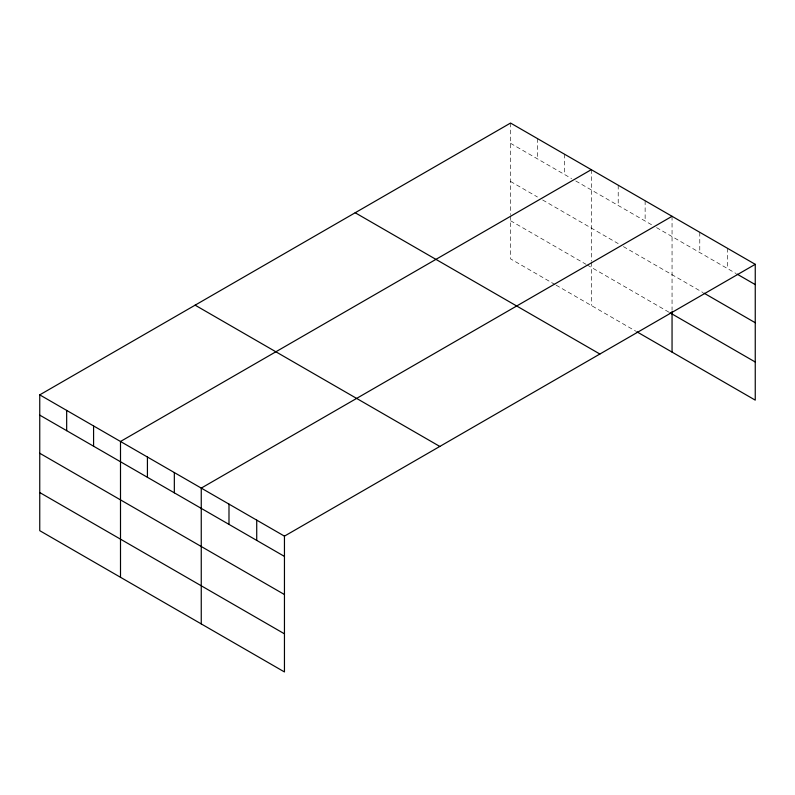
<?xml version="1.0" encoding="UTF-8"?>
<svg xmlns="http://www.w3.org/2000/svg" width="795" height="795" viewBox="0 0 795 795"><rect width="100%" height="100%" fill="white"/><g stroke="black" fill="none" stroke-linecap="round" stroke-linejoin="round"><path stroke-width="0.6" stroke-dasharray="3.98 2.98" d="M510.549 143.319L571.625 178.587M575.769 180.972L652.377 225.204M656.521 227.599L736.051 273.51M510.549 181.449L537.46 196.991M542.637 199.972L618.212 243.608M623.389 246.599L702.979 292.55M510.549 220.732L586.124 264.367M587.157 264.964L668.943 312.187M555.059 284.56L510.549 258.862L510.549 215.823M556.093 285.157L635.811 331.187M727.514 248.318L727.514 268.591M699.779 232.309L699.779 252.572M672.053 216.3L672.053 310.288M645.133 200.757L645.133 221.02M618.212 185.215L618.212 205.478M591.301 169.673L591.301 261.217M591.301 262.439L591.301 305.479M564.38 154.131L564.38 174.403M537.46 138.588L537.46 158.861M510.549 123.056L510.549 214.59"/><path stroke-width="1.19" d="M755.25 264.328L510.549 123.056L39.75 394.867L39.75 530.672L284.451 671.944L284.451 536.138L755.25 264.328L755.25 400.133L636.855 331.783M591.301 169.673L120.502 441.483L120.502 577.289M672.053 216.3L201.254 488.11L201.254 623.916M737.114 274.126L755.25 284.6M704.052 293.166L755.25 322.73M669.976 312.783L755.25 362.013M355.186 212.752L599.887 354.033M195.113 305.161L439.814 446.442M39.75 394.867L284.451 536.138M39.75 415.129L284.451 556.411M39.75 453.259L284.451 594.541M39.75 492.542L284.451 633.824M672.053 311.521L672.053 352.106M256.725 520.129L256.725 540.401M228.99 504.119L228.99 524.382M174.334 472.568L174.334 492.83M147.423 457.026L147.423 477.288M93.581 425.941L93.581 446.214M66.671 410.399L66.671 430.671"/></g></svg>
